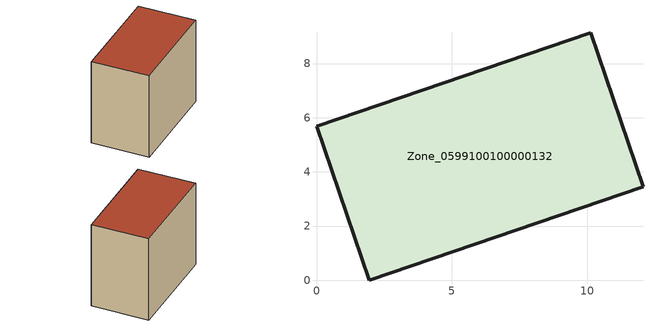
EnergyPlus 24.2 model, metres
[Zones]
Zone_0599100100000132
 floor ground (C_G): 0,5.68 10.12,9.14 12.06,3.46 1.94,0 z0.65
 wall outside (C_F): 10.12,9.14 0,5.68 1.94,0 12.06,3.46 10.12,9.14 z0.65:9.77
 roof outside (C_R): 1.94,0 12.06,3.46 10.12,9.14 0,5.68 z9.77
[BUILDING]
Pand.0599100100000132: North Axis=0; Terrain=City; Loads Convergence Tolerance Value=0.04; Temperature Convergence Tolerance Value=0.4; Solar Distribution=FullExterior; Maximum Number of Warmup Days=25; Minimum Number of Warmup Days=1
[Site:Location]
Rotterdam.The.Hague.AP_ZH_NLD Design_Conditions: Latitude=51.96; Longitude=4.45; Time Zone=1; Elevation=-4.5
[SITE:GROUNDTEMPERATURE:BUILDINGSURFACE]
18, 18, 18, 18, 18, 18, 18, 18, 18, 18, 18, 18
[MATERIAL] Thermal Absorptance=0.9; Solar Absorptance=0.7; Visible Absorptance=0.7
Name | Roughness | Thickness | Conductivity | Density | Specific Heat
G.TI.2006-2014 | MediumSmooth | 0.15 | 0.06 | 540 | 1210
F.TI.2006-2014 | Rough | 0.3 | 0.12 | 1920 | 840
R.TI.2006-2014 | MediumRough | 0.2 | 0.08 | 1500 | 1000
[CONSTRUCTION]
C_G: G.TI.2006-2014
C_F: F.TI.2006-2014
C_R: R.TI.2006-2014
[ZONE]
Zone_0599100100000132: Type=1; Multiplier=1; Ceiling Height=Autocalculate; Volume=Autocalculate; Floor Area=autocalculate; Part of Total Floor Area=Yes
[ZONEINFILTRATION:DESIGNFLOWRATE]
Infil_Zone_0599100100000132: Zone or ZoneList or Space or SpaceList=Zone_0599100100000132; Schedule=AlwaysOn; Design Flow Rate Calculation Method=Flow/Area; Flow Rate per Floor Area=0.0015; Constant Term Coefficient=1; Temperature Term Coefficient=0; Velocity Term Coefficient=0; Velocity Squared Term Coefficient=0
[HVACTEMPLATE:ZONE:IDEALLOADSAIRSYSTEM]
Zone_0599100100000132: Maximum Heating Supply Air Temperature=50; Minimum Cooling Supply Air Temperature=13; Maximum Heating Supply Air Humidity Ratio=0.0156; Minimum Cooling Supply Air Humidity Ratio=0.0077; Heating Limit=NoLimit; Cooling Limit=NoLimit; Dehumidification Control Type=ConstantSensibleHeatRatio; Cooling Sensible Heat Ratio=0.7; Dehumidification Setpoint=60; Humidification Control Type=None; Humidification Setpoint=30; Outdoor Air Method=None; Outdoor Air Flow Rate per Person=0.00944; Outdoor Air Flow Rate per Zone Floor Area=0; Outdoor Air Flow Rate per Zone=0; Demand Controlled Ventilation Type=None; Outdoor Air Economizer Type=NoEconomizer; Heat Recovery Type=None; Sensible Heat Recovery Effectiveness=0.7; Latent Heat Recovery Effectiveness=0.65
[ZONECONTROL:THERMOSTAT]
ThermostatControl_Zone_0599100100000132: Zone or ZoneList=Zone_0599100100000132; Control Type Schedule=DualSetpointControlType; Control 1=Thermostat_Zone_0599100100000132; Temperature Difference Between Cutout And Setpoint=0
[THERMOSTATSETPOINT:DUALSETPOINT]
Thermostat_Zone_0599100100000132: Heating Setpoint Temperature Schedule=HeatingSetpoint_Zone_0599100100000132; Cooling Setpoint Temperature Schedule=CoolingSetpoint_Zone_0599100100000132
[SCHEDULE:COMPACT]
HeatingSetpoint_Zone_0599100100000132: Through: 12/31, For: AllDays, Until: 24:00, 21
CoolingSetpoint_Zone_0599100100000132: Through: 12/31, For: AllDays, Until: 24:00, 24
DualSetpointControlType: Through: 12/31, For: AllDays, Until: 24:00, 4
AlwaysOn: Through: 12/31, For: AllDays, Until: 24:00, 1
